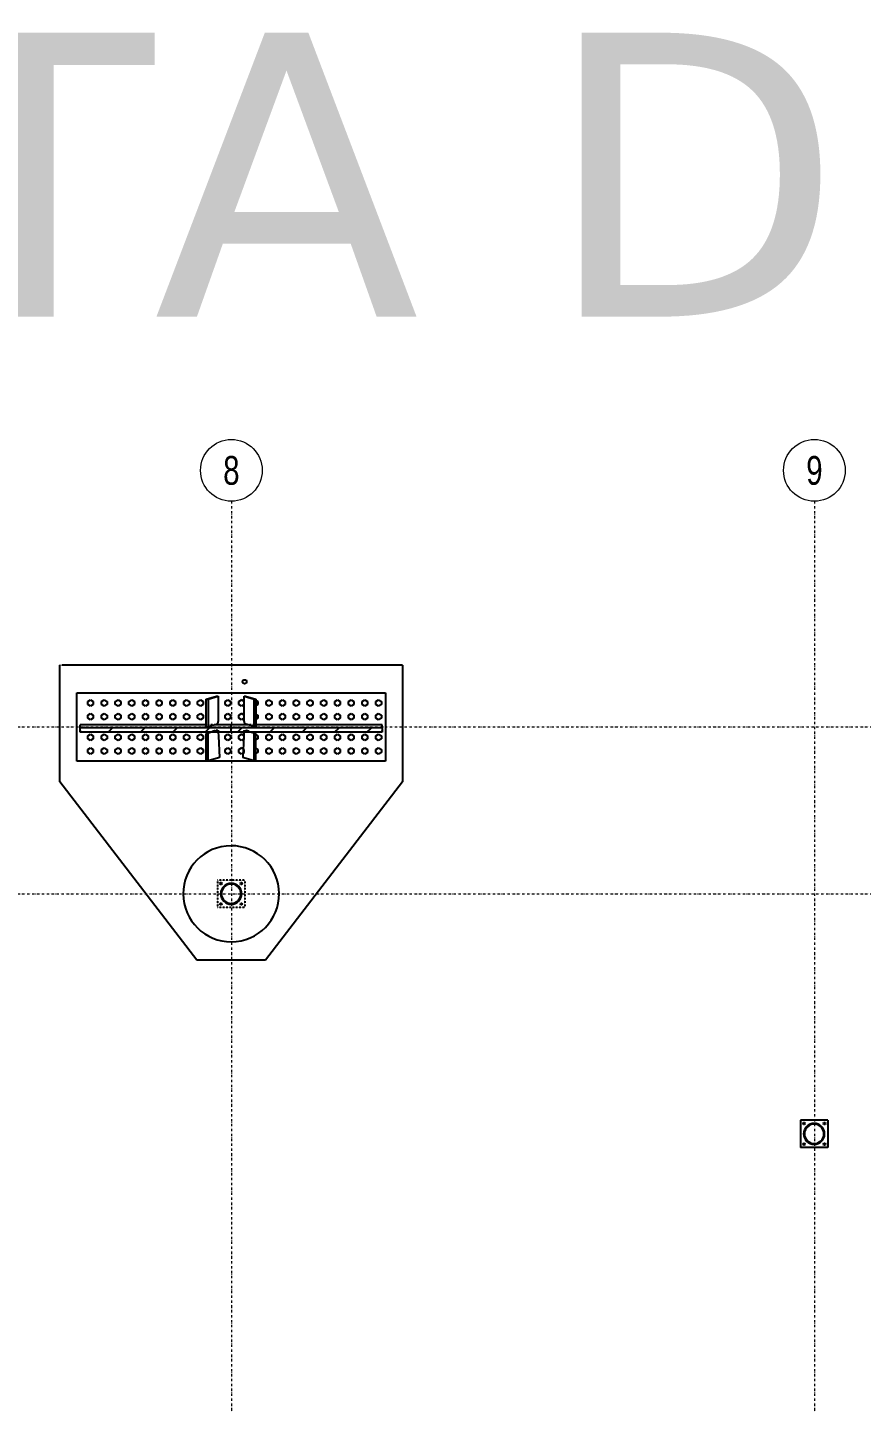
# Model space of a CAD drawing. Header units: millimetres. Extents: x 1541 to 289025, y -12015 to 47026.
# Drawn here: x 132569 to 133450, y -10231 to -8778 of the extents above; entities that cross this region are included whole.
import ezdxf
from ezdxf.enums import TextEntityAlignment as Align

# ---------------------------------------------------------------- set-up
doc = ezdxf.new("R2010")
doc.units = ezdxf.units.MM
doc.header["$LTSCALE"] = 0.1
for name, pattern in [('ACAD_ISO02W100', [15, 12, -3]), ('DASHDOTX2', [50.8, 25.4, -12.7, 0, -12.7]), ('DXK_LINE_DOT2', [3.9198, 1.9599, -1.9599]), ('Grid Line', [3.33375, 1.905, -0.47625, 0.47625, -0.47625])]:
    doc.linetypes.add(name, pattern=pattern)
doc.layers.get('0').update_dxf_attribs({"color": 255})
doc.layers.add('COTAS', color=8, linetype='Continuous')
doc.layers.add('TEXTO GENRAL', color=3, linetype='Continuous')
doc.layers.add('E_EJES', color=8, linetype='Continuous', lineweight=9)
doc.layers.add('E_EJES-1', color=8, linetype='Grid Line', lineweight=9)
doc.styles.add('Swis721 LtCn BT_1', font='swisscl.ttf', dxfattribs={"height": 0.42})
doc.styles.add('TEXTO GENERAL', font='verdana.ttf', dxfattribs={"height": 0.9})

# ---------------------------------------------------------------- blocks, each defined once
blk = doc.blocks.new('Grid - CNI_NOMBRE EJES-372759-_26_00m_LOC COLUMNAS Y MUROS PISO 7')
at = {"layer": 'E_EJES'}
blk.add_circle((0, 0), 0.003, dxfattribs=at)

msp = doc.modelspace()

# ---------------------------------------------------------------- hatches: boundary and pattern name
at = {"linetype": 'Continuous'}
h = msp.add_hatch(dxfattribs=at)
h.set_pattern_fill('', scale=7.611392, style=0, pattern_type=0)
h.set_pattern_definition([(45, (132624.406, -9517.53), (-17.088, 17.088), [])])
h.paths.add_polyline_path([(132943.4, -9517.5), (132624.4, -9517.5), (132624.4, -9518.3), (132624.6, -9522.2), (132943.2, -9522.2), (132943.4, -9518.3)])
h = msp.add_hatch(dxfattribs=at)
h.set_pattern_fill('', scale=7.611392, style=0, pattern_type=0)
h.set_pattern_definition([(45, (132794.71, -9690.706), (-17.088, 17.088), [])])
h.paths.add_polyline_path([(132794.9, -9692.9), (132794.7, -9690.7), (132794.1, -9688.6), (132793.1, -9686.7), (132791.7, -9685), (132790, -9683.7), (132788.1, -9682.6), (132786, -9682), (132783.9, -9681.8), (132781.7, -9682), (132779.6, -9682.6), (132777.7, -9683.7), (132776.1, -9685), (132774.7, -9686.7), (132773.7, -9688.6), (132773, -9690.7), (132772.8, -9692.9), (132773, -9695), (132773.7, -9697.1), (132774.7, -9699), (132776.1, -9700.7), (132777.7, -9702.1), (132779.6, -9703.1), (132781.7, -9703.7), (132783.9, -9703.9), (132786, -9703.7), (132788.1, -9703.1), (132790, -9702.1), (132791.7, -9700.7), (132793.1, -9699), (132794.1, -9697.1), (132794.7, -9695)])
h.paths.add_polyline_path([(132793.4, -9696.8), (132792.5, -9698.6), (132791.2, -9700.2), (132789.6, -9701.5), (132787.8, -9702.4), (132785.9, -9703), (132783.9, -9703.2), (132781.9, -9703), (132779.9, -9702.4), (132778.1, -9701.5), (132776.6, -9700.2), (132775.3, -9698.6), (132774.3, -9696.8), (132773.7, -9694.9), (132773.5, -9692.9), (132773.7, -9690.8), (132774.3, -9688.9), (132775.3, -9687.1), (132776.6, -9685.6), (132778.1, -9684.3), (132779.9, -9683.3), (132781.9, -9682.7), (132783.9, -9682.5), (132785.9, -9682.7), (132787.8, -9683.3), (132789.6, -9684.3), (132791.2, -9685.6), (132792.5, -9687.1), (132793.4, -9688.9), (132794, -9690.8), (132794.2, -9692.9), (132794, -9694.9)])
h = msp.add_hatch(color=96, dxfattribs=at)
h.paths.add_polyline_path([(133411.1, -9946.6), (133410.9, -9944.4), (133410.2, -9942.4), (133409.2, -9940.4), (133407.8, -9938.8), (133406.2, -9937.4), (133404.3, -9936.4), (133402.2, -9935.7), (133400, -9935.5), (133397.9, -9935.7), (133395.8, -9936.4), (133393.9, -9937.4), (133392.2, -9938.8), (133390.8, -9940.4), (133389.8, -9942.4), (133389.2, -9944.4), (133389, -9946.6), (133389.2, -9948.7), (133389.8, -9950.8), (133390.8, -9952.7), (133392.2, -9954.4), (133393.9, -9955.8), (133395.8, -9956.8), (133397.9, -9957.4), (133400, -9957.6), (133402.2, -9957.4), (133404.3, -9956.8), (133406.2, -9955.8), (133407.8, -9954.4), (133409.2, -9952.7), (133410.2, -9950.8), (133410.9, -9948.7)])
h.paths.add_polyline_path([(133409.6, -9950.5), (133408.6, -9952.3), (133407.3, -9953.9), (133405.8, -9955.2), (133404, -9956.1), (133402, -9956.7), (133400, -9956.9), (133398, -9956.7), (133396.1, -9956.1), (133394.3, -9955.2), (133392.7, -9953.9), (133391.4, -9952.3), (133390.5, -9950.5), (133389.9, -9948.6), (133389.7, -9946.6), (133389.9, -9944.6), (133390.5, -9942.6), (133391.4, -9940.8), (133392.7, -9939.3), (133394.3, -9938), (133396.1, -9937), (133398, -9936.5), (133400, -9936.3), (133402, -9936.5), (133404, -9937), (133405.8, -9938), (133407.3, -9939.3), (133408.6, -9940.8), (133409.6, -9942.6), (133410.2, -9944.6), (133410.4, -9946.6), (133410.2, -9948.6)])

# ---------------------------------------------------------------- linework, layer by layer
at = {"color": 2, "linetype": 'Continuous'}
for p, q in [((132602.7, -9574.7), (132602.7, -9451.5)), ((132965.1, -9451.5), (132606.3, -9451.5)), ((132965.1, -9451.5), (132965.1, -9574.7)), ((132620.8, -9553), (132620.8, -9480.5)), ((132620.8, -9480.5), (132947, -9480.5)), ((132757.6, -9487.4), (132768.5, -9484.2)), ((132757.6, -9487.4), (132759.5, -9487.3)), ((132757.6, -9516.4), (132757.6, -9487.4)), ((132759.5, -9487.3), (132770.2, -9484.2)), ((132759.5, -9487.3), (132759.5, -9516.3)), ((132768.5, -9484.2), (132770.2, -9484.2)), ((132770.2, -9484.2), (132770.3, -9510.3)), ((132797.5, -9484.2), (132799.2, -9484.2)), ((132797.5, -9510.3), (132797.5, -9484.2)), ((132797.5, -9484.2), (132808.2, -9487.3)), ((132799.2, -9484.2), (132810.1, -9487.4)), ((132808.2, -9516.3), (132808.2, -9487.3)), ((132808.2, -9487.3), (132810.1, -9487.4)), ((132810.1, -9487.4), (132810.1, -9516.4)), ((132947, -9480.5), (132947, -9553)), ((132624.4, -9517.5), (132624.4, -9514.4)), ((132757.6, -9514.4), (132624.4, -9514.4)), ((132624.4, -9518.3), (132624.4, -9517.5)), ((132943.4, -9517.5), (132624.4, -9517.5)), ((132624.4, -9522.2), (132624.4, -9518.3)), ((132624.6, -9522.2), (132624.4, -9518.3)), ((132759.5, -9516.3), (132757.6, -9516.4)), ((132759.5, -9516.3), (132769.5, -9513.4)), ((132801.6, -9514.4), (132766.1, -9514.4)), ((132770.3, -9510.3), (132769.5, -9513.4)), ((132770.2, -9520.2), (132770.3, -9522.2)), ((132797.5, -9520.2), (132797.4, -9522.2)), ((132798.3, -9513.4), (132797.5, -9510.3)), ((132808.2, -9516.3), (132798.3, -9513.4)), ((132810.1, -9516.4), (132808.2, -9516.3)), ((132943.4, -9514.4), (132810.1, -9514.4)), ((132943.4, -9518.3), (132943.2, -9522.2)), ((132943.4, -9517.5), (132943.4, -9514.4)), ((132943.4, -9518.3), (132943.4, -9517.5)), ((132943.4, -9518.3), (132943.4, -9522.2)), ((132624.6, -9522.2), (132624.4, -9522.2)), ((132943.2, -9522.2), (132624.6, -9522.2)), ((132761.9, -9522.2), (132757.6, -9523.5)), ((132757.6, -9523.5), (132759.5, -9523.4)), ((132757.6, -9552.6), (132757.6, -9523.5)), ((132763.6, -9522.2), (132759.5, -9523.4)), ((132759.5, -9552.5), (132759.5, -9523.4)), ((132770.3, -9522.2), (132770.5, -9526.4)), ((132770.5, -9526.4), (132771.6, -9548.9)), ((132797.2, -9526.4), (132796.2, -9548.9)), ((132797.4, -9522.2), (132797.2, -9526.4)), ((132808.2, -9523.4), (132804.1, -9522.2)), ((132810.1, -9523.5), (132805.9, -9522.2)), ((132808.2, -9552.5), (132808.2, -9523.4)), ((132808.2, -9523.4), (132810.1, -9523.5)), ((132810.1, -9552.6), (132810.1, -9523.5)), ((132943.4, -9522.2), (132943.2, -9522.2)), ((132770.5, -9549.2), (132759.5, -9552.5)), ((132771.6, -9548.9), (132770.5, -9549.2)), ((132797.2, -9549.2), (132796.2, -9548.9)), ((132808.2, -9552.5), (132797.2, -9549.2)), ((132947, -9553), (132620.8, -9553)), ((132757.6, -9552.6), (132759.5, -9552.5)), ((132808.2, -9552.5), (132810.1, -9552.6)), ((132747.6, -9763), (132602.7, -9574.7)), ((132965.1, -9574.7), (132820.1, -9763)), ((132820.1, -9763), (132747.6, -9763)), ((133414.5, -9932.1), (133385.5, -9932.1)), ((133385.5, -9932.1), (133385.5, -9961.1)), ((133414.5, -9932.1), (133414.5, -9961.1)), ((133414.5, -9961.1), (133385.5, -9961.1))]:
    msp.add_line(p, q, dxfattribs=at)
at = {"color": 7, "linetype": 'DXK_LINE_DOT2'}
for p, q in [((132606.3, -9451.5), (132602.7, -9451.5)), ((132766.1, -9514.4), (132757.6, -9514.4)), ((132768.5, -9520.2), (132761.9, -9522.2)), ((132770.2, -9520.2), (132763.6, -9522.2)), ((132770.2, -9520.2), (132768.5, -9520.2)), ((132799.2, -9520.2), (132797.5, -9520.2)), ((132804.1, -9522.2), (132797.5, -9520.2)), ((132805.9, -9522.2), (132799.2, -9520.2)), ((132810.1, -9514.4), (132801.6, -9514.4)), ((132798.4, -9678.4), (132769.4, -9678.4)), ((132769.4, -9678.4), (132769.4, -9707.4)), ((132798.4, -9678.4), (132798.4, -9707.4)), ((132798.4, -9707.4), (132769.4, -9707.4))]:
    msp.add_line(p, q, dxfattribs=at)
at = {"color": 7, "linetype": 'Continuous'}
for p, q in [((132632.4, -9489.7), (132635.3, -9488)), ((132632.4, -9493), (132632.4, -9489.7)), ((132635.3, -9488), (132638.2, -9489.7)), ((132638.2, -9489.7), (132638.2, -9493)), ((132646.9, -9489.7), (132649.8, -9488)), ((132646.9, -9493), (132646.9, -9489.7)), ((132649.8, -9488), (132652.7, -9489.7)), ((132652.7, -9489.7), (132652.7, -9493)), ((132661.4, -9489.7), (132664.3, -9488)), ((132661.4, -9493), (132661.4, -9489.7)), ((132664.3, -9488), (132667.2, -9489.7)), ((132667.2, -9489.7), (132667.2, -9493)), ((132675.9, -9489.7), (132678.8, -9488)), ((132675.9, -9493), (132675.9, -9489.7)), ((132678.8, -9488), (132681.7, -9489.7)), ((132681.7, -9489.7), (132681.7, -9493)), ((132690.4, -9489.7), (132693.3, -9488)), ((132690.4, -9493), (132690.4, -9489.7)), ((132693.3, -9488), (132696.2, -9489.7)), ((132696.2, -9489.7), (132696.2, -9493)), ((132704.9, -9489.7), (132707.8, -9488)), ((132704.9, -9493), (132704.9, -9489.7)), ((132707.8, -9488), (132710.7, -9489.7)), ((132710.7, -9489.7), (132710.7, -9493)), ((132719.4, -9489.7), (132722.3, -9488)), ((132719.4, -9493), (132719.4, -9489.7)), ((132722.3, -9488), (132725.2, -9489.7)), ((132725.2, -9489.7), (132725.2, -9493)), ((132733.9, -9489.7), (132736.8, -9488)), ((132733.9, -9493), (132733.9, -9489.7)), ((132736.8, -9488), (132739.7, -9489.7)), ((132739.7, -9489.7), (132739.7, -9493)), ((132748.4, -9489.7), (132751.3, -9488)), ((132748.4, -9493), (132748.4, -9489.7)), ((132751.3, -9488), (132754.2, -9489.7)), ((132754.2, -9489.7), (132754.2, -9493)), ((132777.4, -9489.7), (132780.3, -9488)), ((132777.4, -9493), (132777.4, -9489.7)), ((132780.3, -9488), (132783.2, -9489.7)), ((132783.2, -9489.7), (132783.2, -9493)), ((132791.9, -9489.7), (132794.8, -9488)), ((132791.9, -9493), (132791.9, -9489.7)), ((132797.7, -9489.7), (132794.8, -9488)), ((132797.7, -9493), (132797.7, -9489.7)), ((132810.1, -9488.5), (132812.2, -9489.7)), ((132812.2, -9489.7), (132812.2, -9493)), ((132820.9, -9489.7), (132823.8, -9488)), ((132820.9, -9493), (132820.9, -9489.7)), ((132823.8, -9488), (132826.7, -9489.7)), ((132826.7, -9489.7), (132826.7, -9493)), ((132835.4, -9489.7), (132838.2, -9488)), ((132835.4, -9493), (132835.4, -9489.7)), ((132838.2, -9488), (132841.1, -9489.7)), ((132841.1, -9489.7), (132841.1, -9493)), ((132849.8, -9489.7), (132852.7, -9488)), ((132849.8, -9493), (132849.8, -9489.7)), ((132852.7, -9488), (132855.6, -9489.7)), ((132855.6, -9489.7), (132855.6, -9493)), ((132864.3, -9489.7), (132867.2, -9488)), ((132864.3, -9493), (132864.3, -9489.7)), ((132867.2, -9488), (132870.1, -9489.7)), ((132870.1, -9489.7), (132870.1, -9493)), ((132878.8, -9489.7), (132881.7, -9488)), ((132878.8, -9493), (132878.8, -9489.7)), ((132881.7, -9488), (132884.6, -9489.7)), ((132884.6, -9489.7), (132884.6, -9493)), ((132893.3, -9489.7), (132896.2, -9488)), ((132893.3, -9493), (132893.3, -9489.7)), ((132896.2, -9488), (132899.1, -9489.7)), ((132899.1, -9489.7), (132899.1, -9493)), ((132907.8, -9489.7), (132910.7, -9488)), ((132907.8, -9493), (132907.8, -9489.7)), ((132910.7, -9488), (132913.6, -9489.7)), ((132913.6, -9489.7), (132913.6, -9493)), ((132922.3, -9489.7), (132925.2, -9488)), ((132922.3, -9493), (132922.3, -9489.7)), ((132925.2, -9488), (132928.1, -9489.7)), ((132928.1, -9489.7), (132928.1, -9493)), ((132936.8, -9489.7), (132939.7, -9488)), ((132936.8, -9493), (132936.8, -9489.7)), ((132939.7, -9488), (132942.6, -9489.7)), ((132942.6, -9489.7), (132942.6, -9493)), ((132635.3, -9494.7), (132632.4, -9493)), ((132632.4, -9504.2), (132635.3, -9502.5)), ((132632.4, -9507.5), (132632.4, -9504.2)), ((132638.2, -9493), (132635.3, -9494.7)), ((132635.3, -9502.5), (132638.2, -9504.2)), ((132638.2, -9504.2), (132638.2, -9507.5)), ((132649.8, -9494.7), (132646.9, -9493)), ((132646.9, -9504.2), (132649.8, -9502.5)), ((132646.9, -9507.5), (132646.9, -9504.2)), ((132652.7, -9493), (132649.8, -9494.7)), ((132649.8, -9502.5), (132652.7, -9504.2)), ((132652.7, -9504.2), (132652.7, -9507.5)), ((132664.3, -9494.7), (132661.4, -9493)), ((132661.4, -9504.2), (132664.3, -9502.5)), ((132661.4, -9507.5), (132661.4, -9504.2)), ((132667.2, -9493), (132664.3, -9494.7)), ((132664.3, -9502.5), (132667.2, -9504.2)), ((132667.2, -9504.2), (132667.2, -9507.5)), ((132678.8, -9494.7), (132675.9, -9493)), ((132675.9, -9504.2), (132678.8, -9502.5)), ((132675.9, -9507.5), (132675.9, -9504.2)), ((132681.7, -9493), (132678.8, -9494.7)), ((132678.8, -9502.5), (132681.7, -9504.2)), ((132681.7, -9504.2), (132681.7, -9507.5)), ((132693.3, -9494.7), (132690.4, -9493)), ((132690.4, -9504.2), (132693.3, -9502.5)), ((132690.4, -9507.5), (132690.4, -9504.2)), ((132696.2, -9493), (132693.3, -9494.7)), ((132693.3, -9502.5), (132696.2, -9504.2)), ((132696.2, -9504.2), (132696.2, -9507.5)), ((132707.8, -9494.7), (132704.9, -9493)), ((132704.9, -9504.2), (132707.8, -9502.5)), ((132704.9, -9507.5), (132704.9, -9504.2)), ((132710.7, -9493), (132707.8, -9494.7)), ((132707.8, -9502.5), (132710.7, -9504.2)), ((132710.7, -9504.2), (132710.7, -9507.5)), ((132722.3, -9494.7), (132719.4, -9493)), ((132719.4, -9504.2), (132722.3, -9502.5)), ((132719.4, -9507.5), (132719.4, -9504.2)), ((132725.2, -9493), (132722.3, -9494.7)), ((132722.3, -9502.5), (132725.2, -9504.2)), ((132725.2, -9504.2), (132725.2, -9507.5)), ((132736.8, -9494.7), (132733.9, -9493)), ((132733.9, -9504.2), (132736.8, -9502.5)), ((132733.9, -9507.5), (132733.9, -9504.2)), ((132739.7, -9493), (132736.8, -9494.7)), ((132736.8, -9502.5), (132739.7, -9504.2)), ((132739.7, -9504.2), (132739.7, -9507.5)), ((132751.3, -9494.7), (132748.4, -9493)), ((132748.4, -9504.2), (132751.3, -9502.5)), ((132748.4, -9507.5), (132748.4, -9504.2)), ((132754.2, -9493), (132751.3, -9494.7)), ((132751.3, -9502.5), (132754.2, -9504.2)), ((132754.2, -9504.2), (132754.2, -9507.5)), ((132780.3, -9494.7), (132777.4, -9493)), ((132777.4, -9504.2), (132780.3, -9502.5)), ((132777.4, -9507.5), (132777.4, -9504.2)), ((132783.2, -9493), (132780.3, -9494.7)), ((132780.3, -9502.5), (132783.2, -9504.2)), ((132783.2, -9504.2), (132783.2, -9507.5)), ((132794.8, -9494.7), (132791.9, -9493)), ((132791.9, -9504.2), (132794.8, -9502.5)), ((132791.9, -9507.5), (132791.9, -9504.2)), ((132797.7, -9493), (132794.8, -9494.7)), ((132797.7, -9504.2), (132794.8, -9502.5)), ((132797.7, -9507.5), (132797.7, -9504.2)), ((132812.2, -9493), (132810.1, -9494.2)), ((132810.1, -9503), (132812.2, -9504.2)), ((132812.2, -9504.2), (132812.2, -9507.5)), ((132823.8, -9494.7), (132820.9, -9493)), ((132820.9, -9504.2), (132823.8, -9502.5)), ((132820.9, -9507.5), (132820.9, -9504.2)), ((132826.7, -9493), (132823.8, -9494.7)), ((132823.8, -9502.5), (132826.7, -9504.2)), ((132826.7, -9504.2), (132826.7, -9507.5)), ((132838.2, -9494.7), (132835.4, -9493)), ((132835.4, -9504.2), (132838.2, -9502.5)), ((132835.4, -9507.5), (132835.4, -9504.2)), ((132841.1, -9493), (132838.2, -9494.7)), ((132838.2, -9502.5), (132841.1, -9504.2)), ((132841.1, -9504.2), (132841.1, -9507.5)), ((132852.7, -9494.7), (132849.8, -9493)), ((132849.8, -9504.2), (132852.7, -9502.5)), ((132849.8, -9507.5), (132849.8, -9504.2)), ((132855.6, -9493), (132852.7, -9494.7)), ((132852.7, -9502.5), (132855.6, -9504.2)), ((132855.6, -9504.2), (132855.6, -9507.5)), ((132867.2, -9494.7), (132864.3, -9493)), ((132864.3, -9504.2), (132867.2, -9502.5)), ((132864.3, -9507.5), (132864.3, -9504.2)), ((132870.1, -9493), (132867.2, -9494.7)), ((132867.2, -9502.5), (132870.1, -9504.2)), ((132870.1, -9504.2), (132870.1, -9507.5)), ((132881.7, -9494.7), (132878.8, -9493)), ((132878.8, -9504.2), (132881.7, -9502.5)), ((132878.8, -9507.5), (132878.8, -9504.2)), ((132884.6, -9493), (132881.7, -9494.7)), ((132881.7, -9502.5), (132884.6, -9504.2)), ((132884.6, -9504.2), (132884.6, -9507.5)), ((132896.2, -9494.7), (132893.3, -9493)), ((132893.3, -9504.2), (132896.2, -9502.5)), ((132893.3, -9507.5), (132893.3, -9504.2)), ((132899.1, -9493), (132896.2, -9494.7)), ((132896.2, -9502.5), (132899.1, -9504.2)), ((132899.1, -9504.2), (132899.1, -9507.5)), ((132910.7, -9494.7), (132907.8, -9493)), ((132907.8, -9504.2), (132910.7, -9502.5)), ((132907.8, -9507.5), (132907.8, -9504.2)), ((132913.6, -9493), (132910.7, -9494.7)), ((132910.7, -9502.5), (132913.6, -9504.2)), ((132913.6, -9504.2), (132913.6, -9507.5)), ((132925.2, -9494.7), (132922.3, -9493)), ((132922.3, -9504.2), (132925.2, -9502.5)), ((132922.3, -9507.5), (132922.3, -9504.2)), ((132928.1, -9493), (132925.2, -9494.7)), ((132925.2, -9502.5), (132928.1, -9504.2)), ((132928.1, -9504.2), (132928.1, -9507.5)), ((132939.7, -9494.7), (132936.8, -9493)), ((132936.8, -9504.2), (132939.7, -9502.5)), ((132936.8, -9507.5), (132936.8, -9504.2)), ((132942.6, -9493), (132939.7, -9494.7)), ((132939.7, -9502.5), (132942.6, -9504.2)), ((132942.6, -9504.2), (132942.6, -9507.5)), ((132635.3, -9509.2), (132632.4, -9507.5)), ((132638.2, -9507.5), (132635.3, -9509.2)), ((132649.8, -9509.2), (132646.9, -9507.5)), ((132652.7, -9507.5), (132649.8, -9509.2)), ((132664.3, -9509.2), (132661.4, -9507.5)), ((132667.2, -9507.5), (132664.3, -9509.2)), ((132678.8, -9509.2), (132675.9, -9507.5)), ((132681.7, -9507.5), (132678.8, -9509.2)), ((132693.3, -9509.2), (132690.4, -9507.5)), ((132696.2, -9507.5), (132693.3, -9509.2)), ((132707.8, -9509.2), (132704.9, -9507.5)), ((132710.7, -9507.5), (132707.8, -9509.2)), ((132722.3, -9509.2), (132719.4, -9507.5)), ((132725.2, -9507.5), (132722.3, -9509.2)), ((132736.8, -9509.2), (132733.9, -9507.5)), ((132739.7, -9507.5), (132736.8, -9509.2)), ((132751.3, -9509.2), (132748.4, -9507.5)), ((132754.2, -9507.5), (132751.3, -9509.2)), ((132780.3, -9509.2), (132777.4, -9507.5)), ((132783.2, -9507.5), (132780.3, -9509.2)), ((132794.8, -9509.2), (132791.9, -9507.5)), ((132797.7, -9507.5), (132794.8, -9509.2)), ((132812.2, -9507.5), (132810.1, -9508.7)), ((132823.8, -9509.2), (132820.9, -9507.5)), ((132826.7, -9507.5), (132823.8, -9509.2)), ((132838.2, -9509.2), (132835.4, -9507.5)), ((132841.1, -9507.5), (132838.2, -9509.2)), ((132852.7, -9509.2), (132849.8, -9507.5)), ((132855.6, -9507.5), (132852.7, -9509.2)), ((132867.2, -9509.2), (132864.3, -9507.5)), ((132870.1, -9507.5), (132867.2, -9509.2)), ((132881.7, -9509.2), (132878.8, -9507.5)), ((132884.6, -9507.5), (132881.7, -9509.2)), ((132896.2, -9509.2), (132893.3, -9507.5)), ((132899.1, -9507.5), (132896.2, -9509.2)), ((132910.7, -9509.2), (132907.8, -9507.5)), ((132913.6, -9507.5), (132910.7, -9509.2)), ((132925.2, -9509.2), (132922.3, -9507.5)), ((132928.1, -9507.5), (132925.2, -9509.2)), ((132939.7, -9509.2), (132936.8, -9507.5)), ((132942.6, -9507.5), (132939.7, -9509.2)), ((132632.4, -9525.9), (132635.3, -9524.2)), ((132632.4, -9529.3), (132632.4, -9525.9)), ((132635.3, -9530.9), (132632.4, -9529.3)), ((132635.3, -9524.2), (132638.2, -9525.9)), ((132638.2, -9529.3), (132635.3, -9530.9)), ((132638.2, -9525.9), (132638.2, -9529.3)), ((132646.9, -9525.9), (132649.8, -9524.2)), ((132646.9, -9529.3), (132646.9, -9525.9)), ((132649.8, -9530.9), (132646.9, -9529.3)), ((132649.8, -9524.2), (132652.7, -9525.9)), ((132652.7, -9529.3), (132649.8, -9530.9)), ((132652.7, -9525.9), (132652.7, -9529.3)), ((132661.4, -9525.9), (132664.3, -9524.2)), ((132661.4, -9529.3), (132661.4, -9525.9)), ((132664.3, -9530.9), (132661.4, -9529.3)), ((132664.3, -9524.2), (132667.2, -9525.9)), ((132667.2, -9529.3), (132664.3, -9530.9)), ((132667.2, -9525.9), (132667.2, -9529.3)), ((132675.9, -9525.9), (132678.8, -9524.2)), ((132675.9, -9529.3), (132675.9, -9525.9)), ((132678.8, -9530.9), (132675.9, -9529.3)), ((132678.8, -9524.2), (132681.7, -9525.9)), ((132681.7, -9529.3), (132678.8, -9530.9)), ((132681.7, -9525.9), (132681.7, -9529.3)), ((132690.4, -9525.9), (132693.3, -9524.2)), ((132690.4, -9529.3), (132690.4, -9525.9)), ((132693.3, -9530.9), (132690.4, -9529.3)), ((132693.3, -9524.2), (132696.2, -9525.9)), ((132696.2, -9529.3), (132693.3, -9530.9)), ((132696.2, -9525.9), (132696.2, -9529.3)), ((132704.9, -9525.9), (132707.8, -9524.2)), ((132704.9, -9529.3), (132704.9, -9525.9)), ((132707.8, -9530.9), (132704.9, -9529.3)), ((132707.8, -9524.2), (132710.7, -9525.9)), ((132710.7, -9529.3), (132707.8, -9530.9)), ((132710.7, -9525.9), (132710.7, -9529.3)), ((132719.4, -9525.9), (132722.3, -9524.2)), ((132719.4, -9529.3), (132719.4, -9525.9)), ((132722.3, -9530.9), (132719.4, -9529.3)), ((132722.3, -9524.2), (132725.2, -9525.9)), ((132725.2, -9529.3), (132722.3, -9530.9)), ((132725.2, -9525.9), (132725.2, -9529.3)), ((132733.9, -9525.9), (132736.8, -9524.2)), ((132733.9, -9529.3), (132733.9, -9525.9)), ((132736.8, -9530.9), (132733.9, -9529.3)), ((132736.8, -9524.2), (132739.7, -9525.9)), ((132739.7, -9529.3), (132736.8, -9530.9)), ((132739.7, -9525.9), (132739.7, -9529.3)), ((132748.4, -9525.9), (132751.3, -9524.2)), ((132748.4, -9529.3), (132748.4, -9525.9)), ((132751.3, -9530.9), (132748.4, -9529.3)), ((132751.3, -9524.2), (132754.2, -9525.9)), ((132754.2, -9529.3), (132751.3, -9530.9)), ((132754.2, -9525.9), (132754.2, -9529.3)), ((132777.4, -9525.9), (132780.3, -9524.2)), ((132777.4, -9529.3), (132777.4, -9525.9)), ((132780.3, -9530.9), (132777.4, -9529.3)), ((132780.3, -9524.2), (132783.2, -9525.9)), ((132783.2, -9529.3), (132780.3, -9530.9)), ((132783.2, -9525.9), (132783.2, -9529.3)), ((132791.9, -9525.9), (132794.8, -9524.2)), ((132791.9, -9529.3), (132791.9, -9525.9)), ((132794.8, -9530.9), (132791.9, -9529.3)), ((132797.7, -9525.9), (132794.8, -9524.2)), ((132797.7, -9529.3), (132794.8, -9530.9)), ((132797.7, -9529.3), (132797.7, -9525.9)), ((132810.1, -9524.7), (132812.2, -9525.9)), ((132812.2, -9529.3), (132810.1, -9530.4)), ((132812.2, -9525.9), (132812.2, -9529.3)), ((132820.9, -9525.9), (132823.8, -9524.2)), ((132820.9, -9529.3), (132820.9, -9525.9)), ((132823.8, -9530.9), (132820.9, -9529.3)), ((132823.8, -9524.2), (132826.7, -9525.9)), ((132826.7, -9529.3), (132823.8, -9530.9)), ((132826.7, -9525.9), (132826.7, -9529.3)), ((132835.4, -9525.9), (132838.2, -9524.2)), ((132835.4, -9529.3), (132835.4, -9525.9)), ((132838.2, -9530.9), (132835.4, -9529.3)), ((132838.2, -9524.2), (132841.1, -9525.9)), ((132841.1, -9529.3), (132838.2, -9530.9)), ((132841.1, -9525.9), (132841.1, -9529.3)), ((132849.8, -9525.9), (132852.7, -9524.2)), ((132849.8, -9529.3), (132849.8, -9525.9)), ((132852.7, -9530.9), (132849.8, -9529.3)), ((132852.7, -9524.2), (132855.6, -9525.9)), ((132855.6, -9529.3), (132852.7, -9530.9)), ((132855.6, -9525.9), (132855.6, -9529.3)), ((132864.3, -9525.9), (132867.2, -9524.2)), ((132864.3, -9529.3), (132864.3, -9525.9)), ((132867.2, -9530.9), (132864.3, -9529.3)), ((132867.2, -9524.2), (132870.1, -9525.9)), ((132870.1, -9529.3), (132867.2, -9530.9)), ((132870.1, -9525.9), (132870.1, -9529.3)), ((132878.8, -9525.9), (132881.7, -9524.2)), ((132878.8, -9529.3), (132878.8, -9525.9)), ((132881.7, -9530.9), (132878.8, -9529.3)), ((132881.7, -9524.2), (132884.6, -9525.9)), ((132884.6, -9529.3), (132881.7, -9530.9)), ((132884.6, -9525.9), (132884.6, -9529.3)), ((132893.3, -9525.9), (132896.2, -9524.2)), ((132893.3, -9529.3), (132893.3, -9525.9)), ((132896.2, -9530.9), (132893.3, -9529.3)), ((132896.2, -9524.2), (132899.1, -9525.9)), ((132899.1, -9529.3), (132896.2, -9530.9)), ((132899.1, -9525.9), (132899.1, -9529.3)), ((132907.8, -9525.9), (132910.7, -9524.2)), ((132907.8, -9529.3), (132907.8, -9525.9)), ((132910.7, -9530.9), (132907.8, -9529.3)), ((132910.7, -9524.2), (132913.6, -9525.9)), ((132913.6, -9529.3), (132910.7, -9530.9)), ((132913.6, -9525.9), (132913.6, -9529.3)), ((132922.3, -9525.9), (132925.2, -9524.2)), ((132922.3, -9529.3), (132922.3, -9525.9)), ((132925.2, -9530.9), (132922.3, -9529.3)), ((132925.2, -9524.2), (132928.1, -9525.9)), ((132928.1, -9529.3), (132925.2, -9530.9)), ((132928.1, -9525.9), (132928.1, -9529.3)), ((132936.8, -9525.9), (132939.7, -9524.2)), ((132936.8, -9529.3), (132936.8, -9525.9)), ((132939.7, -9530.9), (132936.8, -9529.3)), ((132939.7, -9524.2), (132942.6, -9525.9)), ((132942.6, -9529.3), (132939.7, -9530.9)), ((132942.6, -9525.9), (132942.6, -9529.3)), ((132632.4, -9540.4), (132635.3, -9538.7)), ((132632.4, -9543.8), (132632.4, -9540.4)), ((132635.3, -9545.4), (132632.4, -9543.8)), ((132635.3, -9538.7), (132638.2, -9540.4)), ((132638.2, -9543.8), (132635.3, -9545.4)), ((132638.2, -9540.4), (132638.2, -9543.8)), ((132646.9, -9540.4), (132649.8, -9538.7)), ((132646.9, -9543.8), (132646.9, -9540.4)), ((132649.8, -9545.4), (132646.9, -9543.8)), ((132649.8, -9538.7), (132652.7, -9540.4)), ((132652.7, -9543.8), (132649.8, -9545.4)), ((132652.7, -9540.4), (132652.7, -9543.8)), ((132661.4, -9540.4), (132664.3, -9538.7)), ((132661.4, -9543.8), (132661.4, -9540.4)), ((132664.3, -9545.4), (132661.4, -9543.8)), ((132664.3, -9538.7), (132667.2, -9540.4)), ((132667.2, -9543.8), (132664.3, -9545.4)), ((132667.2, -9540.4), (132667.2, -9543.8)), ((132675.9, -9540.4), (132678.8, -9538.7)), ((132675.9, -9543.8), (132675.9, -9540.4)), ((132678.8, -9545.4), (132675.9, -9543.8)), ((132678.8, -9538.7), (132681.7, -9540.4)), ((132681.7, -9543.8), (132678.8, -9545.4)), ((132681.7, -9540.4), (132681.7, -9543.8)), ((132690.4, -9540.4), (132693.3, -9538.7)), ((132690.4, -9543.8), (132690.4, -9540.4)), ((132693.3, -9545.4), (132690.4, -9543.8)), ((132693.3, -9538.7), (132696.2, -9540.4)), ((132696.2, -9543.8), (132693.3, -9545.4)), ((132696.2, -9540.4), (132696.2, -9543.8)), ((132704.9, -9540.4), (132707.8, -9538.7)), ((132704.9, -9543.8), (132704.9, -9540.4)), ((132707.8, -9545.4), (132704.9, -9543.8)), ((132707.8, -9538.7), (132710.7, -9540.4)), ((132710.7, -9543.8), (132707.8, -9545.4)), ((132710.7, -9540.4), (132710.7, -9543.8)), ((132719.4, -9540.4), (132722.3, -9538.7)), ((132719.4, -9543.8), (132719.4, -9540.4)), ((132722.3, -9545.4), (132719.4, -9543.8)), ((132722.3, -9538.7), (132725.2, -9540.4)), ((132725.2, -9543.8), (132722.3, -9545.4)), ((132725.2, -9540.4), (132725.2, -9543.8)), ((132733.9, -9540.4), (132736.8, -9538.7)), ((132733.9, -9543.8), (132733.9, -9540.4)), ((132736.8, -9545.4), (132733.9, -9543.8)), ((132736.8, -9538.7), (132739.7, -9540.4)), ((132739.7, -9543.8), (132736.8, -9545.4)), ((132739.7, -9540.4), (132739.7, -9543.8)), ((132748.4, -9540.4), (132751.3, -9538.7)), ((132748.4, -9543.8), (132748.4, -9540.4)), ((132751.3, -9545.4), (132748.4, -9543.8)), ((132751.3, -9538.7), (132754.2, -9540.4)), ((132754.2, -9543.8), (132751.3, -9545.4)), ((132754.2, -9540.4), (132754.2, -9543.8)), ((132777.4, -9540.4), (132780.3, -9538.7)), ((132777.4, -9543.8), (132777.4, -9540.4)), ((132780.3, -9545.4), (132777.4, -9543.8)), ((132780.3, -9538.7), (132783.2, -9540.4)), ((132783.2, -9543.8), (132780.3, -9545.4)), ((132783.2, -9540.4), (132783.2, -9543.8)), ((132791.9, -9540.4), (132794.8, -9538.7)), ((132791.9, -9543.8), (132791.9, -9540.4)), ((132794.8, -9545.4), (132791.9, -9543.8)), ((132797.7, -9540.4), (132794.8, -9538.7)), ((132797.7, -9543.8), (132794.8, -9545.4)), ((132797.7, -9543.8), (132797.7, -9540.4)), ((132810.1, -9539.2), (132812.2, -9540.4)), ((132812.2, -9543.8), (132810.1, -9544.9)), ((132812.2, -9540.4), (132812.2, -9543.8)), ((132820.9, -9540.4), (132823.8, -9538.7)), ((132820.9, -9543.8), (132820.9, -9540.4)), ((132823.8, -9545.4), (132820.9, -9543.8)), ((132823.8, -9538.7), (132826.7, -9540.4)), ((132826.7, -9543.8), (132823.8, -9545.4)), ((132826.7, -9540.4), (132826.7, -9543.8)), ((132835.4, -9540.4), (132838.2, -9538.7)), ((132835.4, -9543.8), (132835.4, -9540.4)), ((132838.2, -9545.4), (132835.4, -9543.8)), ((132838.2, -9538.7), (132841.1, -9540.4)), ((132841.1, -9543.8), (132838.2, -9545.4)), ((132841.1, -9540.4), (132841.1, -9543.8)), ((132849.8, -9540.4), (132852.7, -9538.7)), ((132849.8, -9543.8), (132849.8, -9540.4)), ((132852.7, -9545.4), (132849.8, -9543.8)), ((132852.7, -9538.7), (132855.6, -9540.4)), ((132855.6, -9543.8), (132852.7, -9545.4)), ((132855.6, -9540.4), (132855.6, -9543.8)), ((132864.3, -9540.4), (132867.2, -9538.7)), ((132864.3, -9543.8), (132864.3, -9540.4)), ((132867.2, -9545.4), (132864.3, -9543.8)), ((132867.2, -9538.7), (132870.1, -9540.4)), ((132870.1, -9543.8), (132867.2, -9545.4)), ((132870.1, -9540.4), (132870.1, -9543.8)), ((132878.8, -9540.4), (132881.7, -9538.7)), ((132878.8, -9543.8), (132878.8, -9540.4)), ((132881.7, -9545.4), (132878.8, -9543.8)), ((132881.7, -9538.7), (132884.6, -9540.4)), ((132884.6, -9543.8), (132881.7, -9545.4)), ((132884.6, -9540.4), (132884.6, -9543.8)), ((132893.3, -9540.4), (132896.2, -9538.7)), ((132893.3, -9543.8), (132893.3, -9540.4)), ((132896.2, -9545.4), (132893.3, -9543.8)), ((132896.2, -9538.7), (132899.1, -9540.4)), ((132899.1, -9543.8), (132896.2, -9545.4)), ((132899.1, -9540.4), (132899.1, -9543.8)), ((132907.8, -9540.4), (132910.7, -9538.7)), ((132907.8, -9543.8), (132907.8, -9540.4)), ((132910.7, -9545.4), (132907.8, -9543.8)), ((132910.7, -9538.7), (132913.6, -9540.4)), ((132913.6, -9543.8), (132910.7, -9545.4)), ((132913.6, -9540.4), (132913.6, -9543.8)), ((132922.3, -9540.4), (132925.2, -9538.7)), ((132922.3, -9543.8), (132922.3, -9540.4)), ((132925.2, -9545.4), (132922.3, -9543.8)), ((132925.2, -9538.7), (132928.1, -9540.4)), ((132928.1, -9543.8), (132925.2, -9545.4)), ((132928.1, -9540.4), (132928.1, -9543.8)), ((132936.8, -9540.4), (132939.7, -9538.7)), ((132936.8, -9543.8), (132936.8, -9540.4)), ((132939.7, -9545.4), (132936.8, -9543.8)), ((132939.7, -9538.7), (132942.6, -9540.4)), ((132942.6, -9543.8), (132939.7, -9545.4)), ((132942.6, -9540.4), (132942.6, -9543.8)), ((132771.9, -9682), (132772.4, -9681)), ((132772.4, -9681), (132773.6, -9681)), ((132773.6, -9681), (132774.1, -9682)), ((132793.6, -9682), (132794.2, -9681)), ((132794.2, -9681), (132795.3, -9681)), ((132795.3, -9681), (132795.9, -9682)), ((132772.4, -9683), (132771.9, -9682)), ((132773.6, -9683), (132772.4, -9683)), ((132774.1, -9682), (132773.6, -9683)), ((132794.2, -9683), (132793.6, -9682)), ((132795.3, -9683), (132794.2, -9683)), ((132795.9, -9682), (132795.3, -9683)), ((132771.9, -9703.7), (132772.4, -9702.8)), ((132772.4, -9704.7), (132771.9, -9703.7)), ((132772.4, -9702.8), (132773.6, -9702.8)), ((132773.6, -9704.7), (132772.4, -9704.7)), ((132773.6, -9702.8), (132774.1, -9703.7)), ((132774.1, -9703.7), (132773.6, -9704.7)), ((132793.6, -9703.7), (132794.2, -9702.8)), ((132794.2, -9704.7), (132793.6, -9703.7)), ((132794.2, -9702.8), (132795.3, -9702.8)), ((132795.3, -9704.7), (132794.2, -9704.7)), ((132795.3, -9702.8), (132795.9, -9703.7)), ((132795.9, -9703.7), (132795.3, -9704.7)), ((133388, -9935.7), (133388.6, -9934.7)), ((133388.6, -9936.7), (133388, -9935.7)), ((133388.6, -9934.7), (133389.7, -9934.7)), ((133389.7, -9936.7), (133388.6, -9936.7)), ((133389.7, -9934.7), (133390.3, -9935.7)), ((133390.3, -9935.7), (133389.7, -9936.7)), ((133409.8, -9935.7), (133410.3, -9934.7)), ((133410.3, -9936.7), (133409.8, -9935.7)), ((133410.3, -9934.7), (133411.5, -9934.7)), ((133411.5, -9936.7), (133410.3, -9936.7)), ((133411.5, -9934.7), (133412, -9935.7)), ((133412, -9935.7), (133411.5, -9936.7)), ((133388, -9957.5), (133388.6, -9956.5)), ((133388.6, -9958.4), (133388, -9957.5)), ((133388.6, -9956.5), (133389.7, -9956.5)), ((133389.7, -9956.5), (133390.3, -9957.5)), ((133390.3, -9957.5), (133389.7, -9958.4)), ((133409.8, -9957.5), (133410.3, -9956.5)), ((133410.3, -9958.4), (133409.8, -9957.5)), ((133410.3, -9956.5), (133411.5, -9956.5)), ((133411.5, -9956.5), (133412, -9957.5)), ((133412, -9957.5), (133411.5, -9958.4)), ((133389.7, -9958.4), (133388.6, -9958.4)), ((133411.5, -9958.4), (133410.3, -9958.4))]:
    msp.add_line(p, q, dxfattribs=at)
at = {"color": 1, "linetype": 'ACAD_ISO02W100', "ltscale": 4}
msp.add_line((132783.9, -9522.2), (132783.9, -9514.4), dxfattribs=at)
at = {"color": 2, "linetype": 'Continuous'}
for centre, radius, start, end in [((132783.9, -9692.9), 50.7, 6, 186), ((132783.9, -9692.9), 50.7, 186, 6), ((132783.9, -9692.9), 11.1, 11.25, 191.25), ((132783.9, -9692.9), 11.1, 191.25, 11.25), ((132783.9, -9692.9), 10.3, 168.75, 348.75), ((132783.9, -9692.9), 10.3, 348.75, 168.75), ((133400, -9946.6), 11.1, 11.25, 191.25), ((133400, -9946.6), 10.3, 348.75, 168.75), ((133400, -9946.6), 11.1, 191.25, 11.25), ((133400, -9946.6), 10.3, 168.75, 348.75)]:
    msp.add_arc(centre, radius, start, end, dxfattribs=at)
at = {"layer": 'COTAS'}
msp.add_circle((132798.1, -9468.9), 2.11, dxfattribs=at)
at = {"layer": 'E_EJES-1', "linetype": 'DASHDOTX2'}
for p, q in [((132784.1, -9278.2), (132784.1, -11903.7)), ((133400.3, -9278.2), (133400.3, -11903.7)), ((130946.9, -9516.7), (138169.7, -9516.7)), ((130946.9, -9692.9), (138169.7, -9692.9))]:
    msp.add_line(p, q, dxfattribs=at)

# ---------------------------------------------------------------- block references
at = {"layer": 'E_EJES', "xscale": 10873.41661564557, "yscale": 10873.41661564557, "zscale": 10873.41661564557}
for p in [(132784.1, -9245.6), (133400.3, -9245.6)]:
    msp.add_blockref('Grid - CNI_NOMBRE EJES-372759-_26_00m_LOC COLUMNAS Y MUROS PISO 7', p, dxfattribs=at)

# ---------------------------------------------------------------- texts
at = {"layer": 'E_EJES', "style": 'Swis721 LtCn BT_1'}
for s, p in [('8', (132784.1, -9245.6)), ('9', (133400.3, -9245.6))]:
    msp.add_text(s, height=30.4, dxfattribs=at).set_placement(p, align=Align.MIDDLE_CENTER)
at = {"layer": 'TEXTO GENRAL', "color": 3, "style": 'TEXTO GENERAL'}
msp.add_text('PLANTA DE PISO 1 N.E. +0.10m', height=300, dxfattribs=at).set_placement((134652.8, -8933.2), align=Align.MIDDLE_CENTER)

doc.saveas('drawing.dxf')
